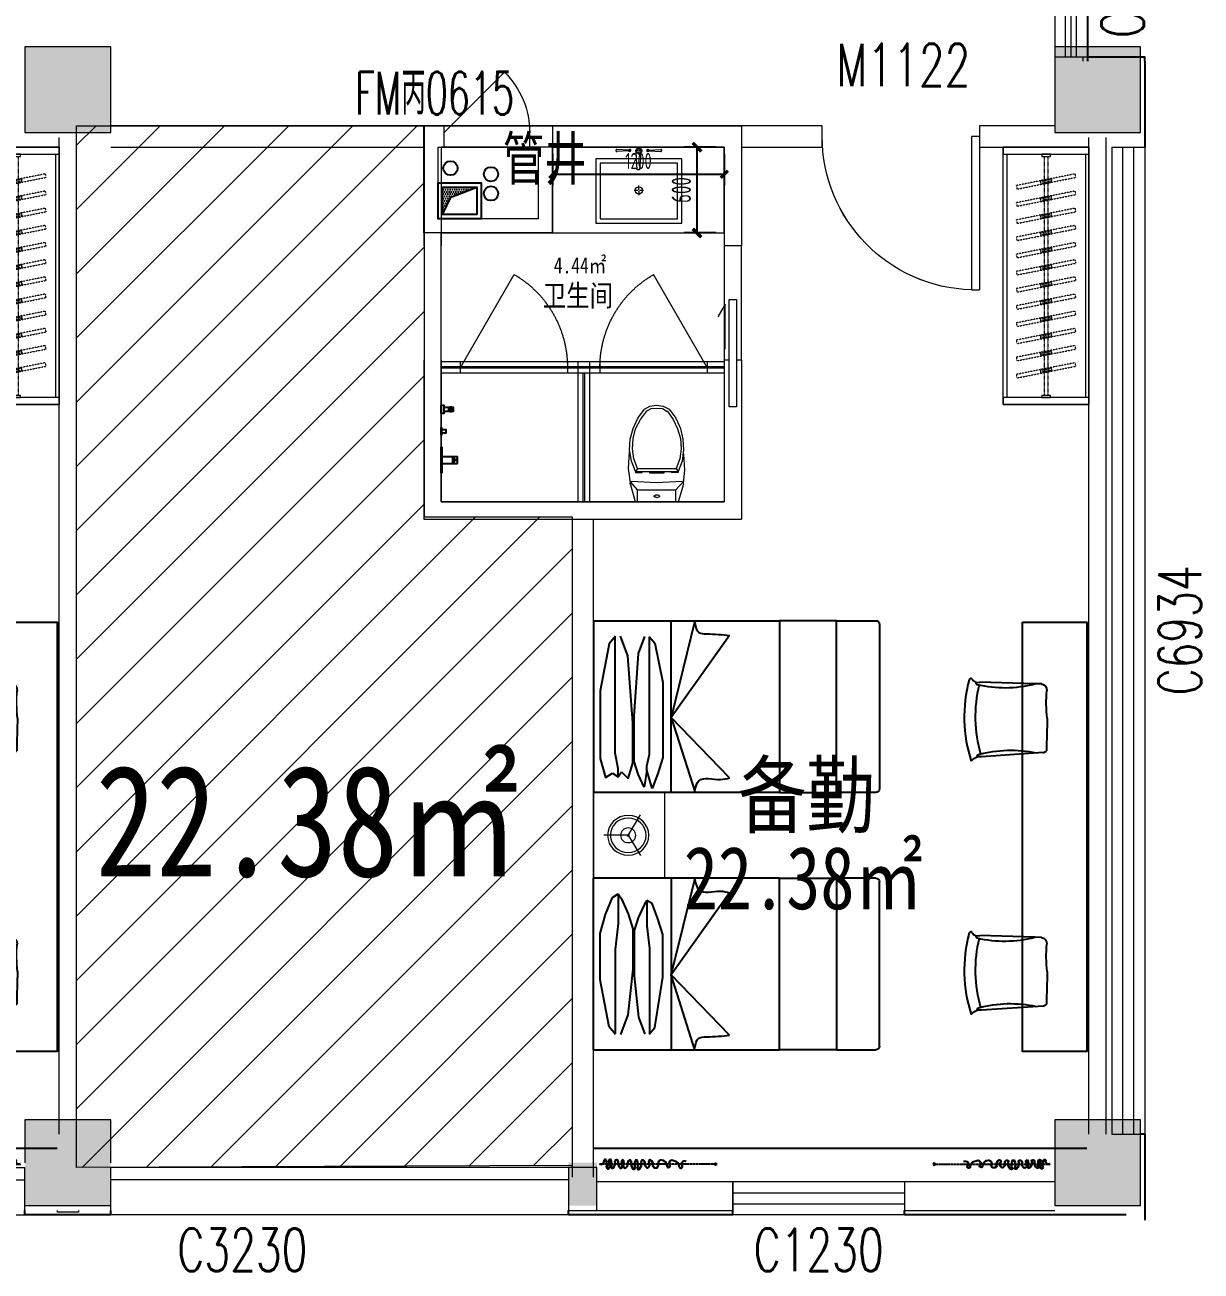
# Model space of a CAD drawing. Header units: millimetres. Extents: x 33621 to 401573, y -91663 to 133135.
# Drawn here: x 381631 to 389854, y -59630 to -50920 of the extents above; entities that cross this region are included whole.
import ezdxf

# ---------------------------------------------------------------- set-up
doc = ezdxf.new("R2010")
doc.units = ezdxf.units.MM
doc.header["$LTSCALE"] = 10
for name, pattern in [('DASH', [0.35, 0.25, -0.1]), ('DOT', [0.2, 0.1, -0.1]), ('DOTE', [2.42, 2, -0.2, 0.02, -0.2]), ('HIDDEN', [0.375, 0.25, -0.125, 0, 0])]:
    doc.linetypes.add(name, pattern=pattern)
doc.layers.get('0').update_dxf_attribs({"color": 253})
doc.layers.get('Defpoints').update_dxf_attribs({"color": 250})
for name, color, linetype, lineweight in [('COLUMN', 253, 'Continuous', 0), ('cr-外框线2', 253, 'Continuous', 13), ('DOOR【门】', 253, 'Continuous', 0), ('FF-Door【门】', 253, 'Continuous', 0), ('FF-FIXT【洁具】', 253, 'Continuous', 0), ('FF-FURN【成品家具】', 253, 'Continuous', 0), ('FF-FURN【成品家私】', 253, 'Continuous', 0), ('FF-Text【平面文字】', 253, 'Continuous', 0), ('MK【门槛线】', 253, 'Continuous', 0), ('PUB_HATCH', 253, 'Continuous', 0), ('RC-Dim【天花尺寸】', 253, 'Continuous', 0), ('RC-Text【天花文字】', 253, 'Continuous', 0), ('TXT【平面空间文字】', 253, 'Continuous', 0), ('WALL', 253, 'Continuous', 0), ('Wall【墙体】', 253, 'Continuous', 0), ('Wall【新建墙】', 253, 'Continuous', 0), ('WINDOW', 253, 'Continuous', 0), ('Xline【辅助线】', 253, 'Continuous', 0)]:
    doc.layers.add(name, color=color, linetype=linetype, lineweight=lineweight)
for name, color, linetype in [('DIM_LEAD', 253, 'Continuous'), ('ELE', 253, 'Continuous'), ('FC-Text Annotation', 253, 'Continuous'), ('FF-FIXT', 253, 'Continuous'), ('LVTRY', 253, 'Continuous'), ('P-活动家具', 253, 'Continuous'), ('PUB_TEXT', 253, 'Continuous'), ('SURFACE', 253, 'Continuous'), ('TITLE【图框】', 253, 'Continuous'), ('VPIPE-污水', 253, 'Continuous'), ('VPIPE-热给水', 253, 'Continuous'), ('VPIPE-给水', 253, 'Continuous'), ('WINDOW_TEXT', 253, 'Continuous'), ('填充', 253, 'Continuous'), ('平面家具', 253, 'Continuous'), ('洁具', 253, 'Continuous'), ('风道（排气道）', 253, 'Continuous')]:
    doc.layers.add(name, color=color, linetype=linetype)
doc.styles.add('-宋体', font='', dxfattribs={"width": 0.8})
doc.styles.add('_TCH_WINDOW', font='SIMPLEX', dxfattribs={"bigfont": 'GBCBIG'})
doc.styles.add('SUN', font='romans.shx', dxfattribs={"width": 0.8, "bigfont": 'hzdx.shx'})
doc.styles.add('宋体', font='', dxfattribs={"width": 0.7})
doc.styles.add('尺寸标注', font='ARCHS.SHX', dxfattribs={"width": 0.75})
doc.styles.add('文字', font='')
doc.styles.get('-宋体').set_extended_font_data('SimSun')
doc.styles.get('宋体').set_extended_font_data('SimSun')
doc.styles.get('文字').set_extended_font_data('SimSun')
doc.dimstyles.new('海龙1：50', dxfattribs={"dimscale": 50, "dimtxt": 2.25, "dimasz": 1, "dimexe": 1.5, "dimexo": 1, "dimgap": 0.7, "dimtad": 1, "dimdec": 0, "dimrnd": 5, "dimdsep": 46, "dimtxsty": '尺寸标注', "dimblk": 'ARCHTICK', "dimblk1": 'ARCHTICK', "dimblk2": 'ARCHTICK', "dimcen": 1, "dimclrd": 44, "dimclre": 44, "dimclrt": 2, "dimadec": 0, "dimazin": 0, "dimtfac": 1, "dimtdec": 0, "dimtix": 1, "dimtmove": 2, "dimatfit": 3, "dimldrblk": 'hl_arrow2', "dimfxl": 5, "dimfxlon": 1, "dimarcsym": 0})
doc.dimstyles.new('海龙_1：60', dxfattribs={"dimscale": 60, "dimtxt": 2.25, "dimasz": 1, "dimexe": 1.5, "dimexo": 1, "dimgap": 0.7, "dimtad": 1, "dimdec": 0, "dimrnd": 5, "dimdsep": 46, "dimtxsty": '尺寸标注', "dimblk": 'ARCHTICK', "dimblk1": 'ARCHTICK', "dimblk2": 'ARCHTICK', "dimcen": 1, "dimclrd": 44, "dimclre": 44, "dimclrt": 2, "dimadec": 0, "dimazin": 0, "dimtfac": 1, "dimtdec": 0, "dimtix": 1, "dimtmove": 2, "dimatfit": 3, "dimldrblk": 'hl_arrow2', "dimfxl": 5, "dimfxlon": 1, "dimarcsym": 0})

# ---------------------------------------------------------------- blocks, each defined once
blk = doc.blocks.new('$TCHSYS$WIN2D')
for p, q in [((-0.5, 0.5), (0.5, 0.5)), ((-0.5, 0.5), (-0.5, -0.5)), ((0.5, 0.5), (0.5, -0.5)), ((0.5, 0.1667), (-0.5, 0.1667)), ((0.5, -0.1667), (-0.5, -0.1667)), ((-0.5, -0.5), (0.5, -0.5))]:
    blk.add_line(p, q)
blk = doc.blocks.new('$WINLIB2D$00000004')
for p, q in [((-0.5, 0.5), (0.5, 0.5)), ((-0.5, 0.5), (-0.5, -0.5)), ((0.5, -0.5), (0.5, 0.5)), ((-0.5, 0.2406), (0.5, 0.2406)), ((-0.5, -0.5), (0.5, -0.5))]:
    blk.add_line(p, q)
blk = doc.blocks.new('$DorLib2D$00000001')
for p, q in [((0.45, 0.975), (0.5, 0.975)), ((0.45, 0), (0.45, 0.975)), ((0.5, 0), (0.5, 0.975)), ((0.5, 0), (0.45, 0))]:
    blk.add_line(p, q)
at = {"lineweight": 13}
blk.add_arc((0.475, 0), 0.975, 91.46928, 180, dxfattribs=at)
blk = doc.blocks.new('海龙_041013431')
at = {"layer": 'P-活动家具', "color": 8}
for p, q in [((455.7, -74.4), (289.2, 600)), ((47.8, 499), (455.7, -74.4)), ((590.4, 422.6), (626.6, 444.9)), ((626.6, 444.9), (646.1, 414.3)), ((626.6, 444.9), (626.6, 267.8)), ((803.8, 456.5), (756.2, 351.8)), ((826, 491.4), (803.8, 456.5)), ((867.3, 466), (826, 491.4)), ((826, 491.4), (826, 283.9)), ((915, 345.5), (867.3, 466)), ((548.6, 316.9), (590.4, 422.6)), ((646.1, 414.3), (687.9, 322.4)), ((756.2, 351.8), (724.4, 245.8)), ((515.2, 206.5), (548.6, 316.9)), ((626.6, 267.8), (607.1, 108.1)), ((687.9, 322.4), (715.8, 234.4)), ((826, 283.9), (848.3, 101)), ((953.1, 214.1), (915, 345.5)), ((515.2, -92.7), (515.2, 206.5)), ((715.8, 234.4), (715.8, -82.4)), ((724.4, 245.8), (724.4, -35.9)), ((953.1, -110.2), (953.1, 214.1)), ((607.1, 108.1), (607.1, -487.1)), ((848.3, 101), (848.3, -488.8)), ((47.8, -497.7), (455.7, -74.4)), ((290.8, -600), (455.7, -74.4)), ((715.8, -82.4), (684.4, -370.6)), ((724.4, -35.9), (759.4, -353.8)), ((570.9, -443.1), (515.2, -92.7)), ((889.6, -438.7), (953.1, -110.2)), ((684.4, -370.6), (640.6, -490.4)), ((759.4, -353.8), (810.2, -492.6)), ((609.9, -490.4), (570.9, -443.1)), ((845.1, -492.6), (889.6, -438.7))]:
    blk.add_line(p, q, dxfattribs=at)
at = {"layer": 'P-活动家具'}
blk.add_line((1000, -600), (1000, 600), dxfattribs=at)
at = {"layer": 'P-活动家具', "color": 8}
blk.add_lwpolyline([(-300, -600), (-300, 600), (-700, 600), (-700, -600)], close=True, dxfattribs=at)
for points, knots in [([(291.5, 587.7), (284.6, 560.3), (263.8, 477.8), (136.2, 521), (68, 504), (47.8, 499)], [0, 0, 0, 0, 75.29107, 226.745569, 290.81809, 290.81809, 290.81809, 290.81809]), ([(291.5, -586.4), (286.2, -557.6), (277.4, -509), (168.4, -508.8), (99.8, -502.5), (47.8, -497.7)], [0, 0, 0, 0, 75.29107, 127.212251, 290.722633, 290.722633, 290.722633, 290.722633])]:
    blk.add_open_spline(points, degree=3, knots=knots, dxfattribs=at)
at = {"layer": '平面家具', "color": 43, "linetype": 'ByBlock'}
for p, q in [((-1000, -575), (-1000, 575)), ((-975, 600), (-700, 600)), ((-300, 600), (1000, 600)), ((455.7, 600), (455.7, -600)), ((-700, -600), (-975, -600)), ((1000, -600), (-300, -600))]:
    blk.add_line(p, q, dxfattribs=at)
for centre, start, end in [((-975, 575), 90, 180), ((-975, -575), 180, 270)]:
    blk.add_arc(centre, 25, start, end, dxfattribs=at)
blk = doc.blocks.new('海龙_041013471')
at = {"layer": 'P-活动家具', "color": 8}
for p, q in [((290.8, 600), (455.7, -75.6)), ((47.8, 497.7), (455.7, -75.6)), ((570.9, 443.1), (515.2, 167.7)), ((609.9, 490.4), (570.9, 443.1)), ((607.1, -333.1), (607.1, 487.1)), ((684.4, 370.6), (640.6, 490.4)), ((759.4, 353.8), (810.2, 492.6)), ((845.1, 492.6), (889.6, 438.7)), ((848.3, -326), (848.3, 488.8)), ((889.6, 438.7), (953.1, 110.2)), ((715.8, -67.6), (684.4, 370.6)), ((724.4, -114.1), (759.4, 353.8)), ((515.2, 167.7), (515.2, -356.5)), ((953.1, 110.2), (953.1, -364.1)), ((47.8, -499), (455.7, -75.6)), ((455.7, -75.6), (289.2, -600)), ((715.8, -384.4), (715.8, -67.6)), ((724.4, -395.8), (724.4, -114.1)), ((626.6, -417.8), (607.1, -333.1)), ((826, -433.9), (848.3, -326)), ((515.2, -356.5), (548.6, -466.9)), ((626.6, -444.9), (626.6, -417.8)), ((687.9, -472.4), (715.8, -384.4)), ((756.2, -501.8), (724.4, -395.8)), ((826, -491.4), (826, -433.9)), ((953.1, -364.1), (915, -495.5)), ((548.6, -466.9), (590.4, -572.6)), ((590.4, -572.6), (626.6, -444.9)), ((626.6, -444.9), (646.1, -564.3)), ((646.1, -564.3), (687.9, -472.4)), ((803.8, -456.5), (756.2, -501.8)), ((826, -491.4), (803.8, -456.5)), ((867.3, -466), (826, -491.4)), ((915, -495.5), (867.3, -466))]:
    blk.add_line(p, q, dxfattribs=at)
at = {"layer": 'P-活动家具'}
blk.add_line((1000, 600), (1000, -600), dxfattribs=at)
at = {"layer": 'P-活动家具', "color": 8}
blk.add_lwpolyline([(-299.9, 600), (-300, -600), (-700, -600), (-699.9, 600)], close=True, dxfattribs=at)
for points, knots in [([(291.5, 586.4), (286.2, 557.6), (277.4, 509), (168.4, 508.8), (99.8, 502.5), (47.8, 497.7)], [0, 0, 0, 0, 75.29107, 127.212251, 290.722633, 290.722633, 290.722633, 290.722633]), ([(291.5, -587.7), (284.6, -560.3), (263.8, -477.8), (136.2, -521), (68, -504), (47.8, -499)], [0, 0, 0, 0, 75.29107, 226.745569, 290.81809, 290.81809, 290.81809, 290.81809])]:
    blk.add_open_spline(points, degree=3, knots=knots, dxfattribs=at)
at = {"layer": '平面家具', "color": 43, "linetype": 'ByBlock'}
for p, q in [((-1000, 575), (-1000, -575)), ((-699.9, 600), (-975, 600)), ((1000, 600), (-299.9, 600)), ((455.7, -600), (455.7, 600)), ((-975, -600), (-700, -600)), ((-300, -600), (1000, -600))]:
    blk.add_line(p, q, dxfattribs=at)
for centre, start, end in [((-975, 575), 90, 180), ((-975, -575), 180, 270)]:
    blk.add_arc(centre, 25, start, end, dxfattribs=at)
blk = doc.blocks.new('1X-LAMP1')
at = {"color": 0, "linetype": 'ByBlock'}
for p, q in [((0.033, -0.058), (-0.59, 1.022)), ((0.033, -0.058), (-0.59, 1.022)), ((0.033, 0.058), (-0.59, -1.022)), ((0.033, 0.058), (-0.59, -1.022)), ((-0.067, 0), (1.18, 0)), ((-0.067, 0), (1.18, 0))]:
    blk.add_line(p, q, dxfattribs=at)
at = {"color": 0, "linetype": 'ByBlock', "const_width": 0.0333}
for points in [[(-0.481, 0.833), (-0.582, 1.009)], [(-0.481, 0.833), (-0.582, 1.009)], [(0.962, 0), (1.165, 0)], [(0.962, 0), (1.165, 0)], [(-0.481, -0.833), (-0.582, -1.009)], [(-0.481, -0.833), (-0.582, -1.009)]]:
    blk.add_lwpolyline(points, dxfattribs=at)
at = {"color": 0, "linetype": 'ByBlock'}
blk.add_circle((0, 0), 1, dxfattribs=at)
at = {"color": 8, "linetype": 'ByBlock'}
for radius in [0.867, 0.867, 0.367, 0.367]:
    blk.add_circle((0, 0), radius, dxfattribs=at)
blk = doc.blocks.new('海龙_0410133829')
blk.add_lwpolyline([(250, -300), (-250, -300), (-250, 300), (250, 300)], close=True)
at = {"xscale": -144.0868388001108, "yscale": -139.1580337798805, "zscale": 144.0868388001255, "rotation": 180}
blk.add_blockref('1X-LAMP1', (6.9, 0), dxfattribs=at)
blk = doc.blocks.new('海龙_0410133832')
at = {"lineweight": -2, "ltscale": 2000, "extrusion": (0, 0, -1)}
for p, q in [((-202.9, 252.5), (180.4, 263)), ((-250.5, 250.9), (-202.9, 252.5)), ((-260.8, -229.1), (169.1, -258.7))]:
    blk.add_line(p, q, dxfattribs=at)
for centre, radius, start, end in [((-194.4, 307), 46.2, 209.97777, 287.61116), ((-198.2, 258.7), 11.8, 155.02178, 258.57376), ((-244.3, 277.1), 12, 34.68696, 170.32305), ((716.8, 19.6), 1007, 165.06407, 197.85358), ((-7.4, 1075.2), 850.4, 256.8724, 284.30232), ((709, 21.2), 922.3, 166.07083, 196.39764), ((30168.4, -805.7), 29889.5, 178.43305, 178.86929), ((253.1, -186.7), 43, 280.37592, 317.45487), ((-178.1, -339.1), 80.9, 83.64858, 141.83666)]:
    blk.add_arc(centre, radius, start, end, dxfattribs=at)
at = {"lineweight": -2, "ltscale": 2000}
for centre, radius, start, end in [((-1223.9, 121.3), 940.2, 353.30457, 4.99844), ((-244.6, 208.3), 43, 97.90745, 186.78432), ((-33.5, -1062.6), 850.3, 74.75722, 102.18851), ((187.2, -253.7), 11.8, 332.55331, 76.10529)]:
    blk.add_arc(centre, radius, start, end, dxfattribs=at)
blk = doc.blocks.new('*U41')
at = {"color": 251, "linetype": 'DOTE', "ltscale": 0.104867}
blk.add_line((806.1, 0, 0), (0, 0), dxfattribs=at)
at = {"color": 251}
blk.add_circle((812.1, 0, 0), 6, dxfattribs=at)
for centre, radius, start, end in [((10.2, 20.5), 20.9, 240.87205, 0.9421), ((12.6, 20.9), 20.9, 240.84594, 0.91599), ((38.2, 24), 7.86, 17.59916, 204.39425), ((40.7, 24.5), 7.86, 17.57304, 204.36813), ((-22.3, -2.9), 74, 345.168, 23.32316), ((-19.8, -2.4), 74, 345.14188, 23.29705), ((72.5, 24.3), 7.61, 37.46726, 202.70906), ((-56.9, -9.9), 126.2, 352.73857, 14.32411), ((74.9, 24.7), 7.61, 37.44114, 202.68295), ((-54.4, -9.4), 126.2, 352.71245, 14.29799), ((10.5, -0.4), 74, 345.168, 23.32316), ((13, 0), 74, 345.14188, 23.29705), ((53.7, 10.7), 55.4, 314.47941, 10.735), ((56.1, 11.1), 55.4, 314.4533, 10.70888), ((118.5, 19.5), 10.5, 8.09455, 171.69307), ((120.9, 19.9), 10.5, 8.06843, 171.66695), ((183.4, 11.5), 55.4, 170.16469, 226.42028), ((185.9, 11.9), 55.4, 170.13858, 226.39416), ((226.7, 1.1), 74, 157.57653, 195.73169), ((229.2, 1.4), 74, 157.55041, 195.70558), ((157.4, 17.7), 11.7, 333.13645, 85.53128), ((159.9, 18.1), 11.7, 333.11034, 85.50516), ((189.3, -3.5), 26.7, 143.43943, 246.90973), ((191.7, -3.2), 26.7, 143.41332, 246.88362), ((163.3, 2), 33.9, 297.17867, 3.25794), ((165.8, 2.4), 33.9, 297.15256, 3.23183), ((216.1, 9.8), 19.8, 117.68827, 197.19832), ((218.5, 10.1), 19.8, 117.66216, 197.1722), ((211.5, 19.3), 9.3, 334.69802, 119.6198), ((213.9, 19.6), 9.3, 334.6719, 119.59369), ((274.4, 5.8), 55.4, 170.16469, 226.42028), ((276.9, 6.1), 55.4, 170.13858, 226.39416), ((317.7, -4.6), 74, 157.57653, 195.73169), ((320.1, -4.3), 74, 157.55041, 195.70558), ((256, 21.6), 7.06, 13.13047, 163.41495), ((258.5, 21.9), 7.06, 13.10436, 163.38883), ((195, -6.1), 74, 345.168, 23.32316), ((197.4, -5.7), 74, 345.14188, 23.29705), ((238.1, 5), 55.4, 314.47941, 10.735), ((240.5, 5.3), 55.4, 314.4533, 10.70888), ((300.8, 19.4), 9.3, 61.27989, 206.20167), ((303.3, 19.7), 9.3, 61.25377, 206.17556), ((296.4, 9.9), 19.8, 343.70137, 63.21142), ((298.8, 10.2), 19.8, 343.67526, 63.1853), ((349.2, 3), 33.9, 177.64174, 243.72102), ((351.7, 3.2), 33.9, 177.61563, 243.69491), ((323.3, -3), 26.7, 293.98996, 37.46026), ((325.8, -2.7), 26.7, 293.96384, 37.43415), ((354.9, 18.7), 11.7, 95.36841, 207.76324), ((357.4, 19), 11.7, 95.3423, 207.73713), ((336.4, -4.4), 38.9, 345.11811, 63.4135), ((338.9, -4.1), 38.9, 345.09199, 63.38738), ((394.1, -7.1), 19, 201.60684, 22.32513), ((433.7, 3.9), 24.8, 92.95064, 189.29685), ((436.2, 4.1), 24.8, 92.92452, 189.27074), ((428.4, -15.1), 44, 0.1274, 84.69995), ((430.8, -14.9), 44, 0.10129, 84.67383), ((506.9, 6.1), 20.7, 56.13712, 221.03284), ((509.3, 6.3), 20.7, 56.11101, 221.00673), ((514.4, -20.5), 44, 0.1274, 84.69995), ((516.8, -20.2), 44, 0.10129, 84.67383), ((592.9, 0.8), 20.7, 56.13712, 221.03284), ((595.3, 1), 20.7, 56.11101, 221.00673), ((58.9, -23.3), 9.76, 171.34868, 344.82784), ((61.4, -22.9), 9.76, 171.32256, 344.80173), ((89.6, -21.5), 7.82, 163.84411, 291.35754), ((92, -21.1), 7.82, 163.81799, 291.33143), ((148, -21.2), 7.82, 249.54215, 17.05558), ((150.4, -20.9), 7.82, 249.51603, 17.02947), ((239, -26.9), 7.82, 249.54215, 17.05558), ((241.4, -26.6), 7.82, 249.51603, 17.02947), ((271.5, -29.9), 7.02, 135.74937, 319.45228), ((274, -29.6), 7.02, 135.72326, 319.42616), ((391.6, -7.4), 19, 201.63295, 22.35124), ((482.4, -12.7), 10.3, 193.06527, 30.6308), ((484.8, -12.5), 10.3, 193.03915, 30.60469), ((568.4, -18), 10.3, 193.06527, 30.6308), ((570.8, -17.8), 10.3, 193.03915, 30.60469)]:
    blk.add_arc(centre, radius, start, end, dxfattribs=at)
blk = doc.blocks.new('单帘平面')
at = {"layer": 'TITLE【图框】'}
blk.add_blockref('*U41', (0, 0), dxfattribs=at)
blk = doc.blocks.new('海龙0109180699')
for points in [[(-1740, 7095.5), (-1740, 7145.5), (-1140, 7145.5), (-1140, 7095.5)], [(-1740, 7145.5), (-1740, 5345.5), (-1140, 5345.5), (-1140, 7145.5)], [(-1140, 5395.5), (-1140, 5345.5), (-1740, 5345.5), (-1740, 5395.5)]]:
    blk.add_lwpolyline(points, close=True)
at = {"color": 8}
for points in [[(-1715, 7095.5), (-1715, 5395.5)], [(-1165, 7095.5), (-1165, 5395.5)]]:
    blk.add_lwpolyline(points, dxfattribs=at)
for points in [[(-1470, 7080.5), (-1470, 7095.5), (-1410, 7095.5), (-1410, 7080.5)], [(-1410, 5410.5), (-1410, 5395.5), (-1470, 5395.5), (-1470, 5410.5)], [(-1410, 5410.5), (-1410, 5395.5), (-1470, 5395.5), (-1470, 5410.5)]]:
    blk.add_lwpolyline(points, close=True, dxfattribs=at)
at = {"color": 8, "linetype": 'DASH', "ltscale": 0.006}
for points in [[(-1452.5, 7080.5), (-1452.5, 5410.5)], [(-1427.5, 7080.5), (-1427.5, 5410.5)]]:
    blk.add_lwpolyline(points, dxfattribs=at)
for points in [[(-1643.5, 6958.7), (-1231.6, 6876.8), (-1236.5, 6852.3), (-1648.4, 6934.2)], [(-1476.8, 6925.6), (-1398.3, 6909.9), (-1403.2, 6885.4), (-1481.7, 6901)], [(-1478.3, 6918.2), (-1399.8, 6902.6), (-1401.7, 6892.8), (-1480.2, 6908.4)], [(-1643.5, 6838.7), (-1231.6, 6756.8), (-1236.5, 6732.3), (-1648.4, 6814.2)], [(-1476.8, 6805.6), (-1398.3, 6789.9), (-1403.2, 6765.4), (-1481.7, 6781)], [(-1478.3, 6798.2), (-1399.8, 6782.6), (-1401.7, 6772.8), (-1480.2, 6788.4)], [(-1643.5, 6718.7), (-1231.6, 6636.8), (-1236.5, 6612.3), (-1648.4, 6694.2)], [(-1476.8, 6685.6), (-1398.3, 6669.9), (-1403.2, 6645.4), (-1481.7, 6661)], [(-1478.3, 6678.2), (-1399.8, 6662.6), (-1401.7, 6652.8), (-1480.2, 6668.4)], [(-1643.5, 6598.7), (-1231.6, 6516.8), (-1236.5, 6492.3), (-1648.4, 6574.2)], [(-1476.8, 6565.6), (-1398.3, 6549.9), (-1403.2, 6525.4), (-1481.7, 6541)], [(-1478.3, 6558.2), (-1399.8, 6542.6), (-1401.7, 6532.8), (-1480.2, 6548.4)], [(-1643.5, 6478.7), (-1231.6, 6396.8), (-1236.5, 6372.3), (-1648.4, 6454.2)], [(-1643.5, 6358.7), (-1231.6, 6276.8), (-1236.5, 6252.3), (-1648.4, 6334.2)], [(-1476.8, 6445.6), (-1398.3, 6429.9), (-1403.2, 6405.4), (-1481.7, 6421)], [(-1478.3, 6438.2), (-1399.8, 6422.6), (-1401.7, 6412.8), (-1480.2, 6428.4)], [(-1476.8, 6325.6), (-1398.3, 6309.9), (-1403.2, 6285.4), (-1481.7, 6301)], [(-1478.3, 6318.2), (-1399.8, 6302.6), (-1401.7, 6292.8), (-1480.2, 6308.4)], [(-1643.5, 6238.7), (-1231.6, 6156.8), (-1236.5, 6132.3), (-1648.4, 6214.2)], [(-1476.8, 6205.6), (-1398.3, 6189.9), (-1403.2, 6165.4), (-1481.7, 6181)], [(-1478.3, 6198.2), (-1399.8, 6182.6), (-1401.7, 6172.8), (-1480.2, 6188.4)], [(-1643.5, 6118.7), (-1231.6, 6036.8), (-1236.5, 6012.3), (-1648.4, 6094.2)], [(-1476.8, 6085.6), (-1398.3, 6069.9), (-1403.2, 6045.4), (-1481.7, 6061)], [(-1478.3, 6078.2), (-1399.8, 6062.6), (-1401.7, 6052.8), (-1480.2, 6068.4)], [(-1643.5, 5998.7), (-1231.6, 5916.8), (-1236.5, 5892.3), (-1648.4, 5974.2)], [(-1476.8, 5965.6), (-1398.3, 5949.9), (-1403.2, 5925.4), (-1481.7, 5941)], [(-1478.3, 5958.2), (-1399.8, 5942.6), (-1401.7, 5932.8), (-1480.2, 5948.4)], [(-1643.5, 5878.7), (-1231.6, 5796.8), (-1236.5, 5772.3), (-1648.4, 5854.2)], [(-1476.8, 5845.6), (-1398.3, 5829.9), (-1403.2, 5805.4), (-1481.7, 5821)], [(-1478.3, 5838.2), (-1399.8, 5822.6), (-1401.7, 5812.8), (-1480.2, 5828.4)], [(-1643.5, 5758.7), (-1231.6, 5676.8), (-1236.5, 5652.3), (-1648.4, 5734.2)], [(-1476.8, 5725.6), (-1398.3, 5709.9), (-1403.2, 5685.4), (-1481.7, 5701)], [(-1478.3, 5718.2), (-1399.8, 5702.6), (-1401.7, 5692.8), (-1480.2, 5708.4)], [(-1643.5, 5638.7), (-1231.6, 5556.8), (-1236.5, 5532.3), (-1648.4, 5614.2)], [(-1476.8, 5605.6), (-1398.3, 5589.9), (-1403.2, 5565.4), (-1481.7, 5581)], [(-1478.3, 5598.2), (-1399.8, 5582.6), (-1401.7, 5572.8), (-1480.2, 5588.4)]]:
    blk.add_lwpolyline(points, close=True, dxfattribs=at)
at = {"layer": 'P-活动家具', "color": 8, "linetype": 'DASH'}
blk.add_line((-1725, 145.5), (1725, 145.5), dxfattribs=at)
at = {"layer": '平面家具', "color": 43, "linetype": 'ByBlock'}
blk.add_lwpolyline([(-1275, 3824.4), (-1725, 3824.4), (-1725, 824.4), (-1275, 824.4)], close=True, dxfattribs=at)
at = {"layer": 'cr-外框线2'}
for name, p in [('海龙_041013471', (725, 3235.4)), ('海龙_0410133829', (1475, 2335.4)), ('海龙_041013431', (725, 1435.4))]:
    blk.add_blockref(name, p, dxfattribs=at)
at = {"layer": 'Wall【墙体】'}
blk.add_blockref('单帘平面', (-1469.2, 36.9), dxfattribs=at)
at = {"layer": 'Wall【墙体】', "xscale": -1}
blk.add_blockref('单帘平面', (1682.9, 36.9), dxfattribs=at)
at = {"layer": '平面家具', "color": 43, "linetype": 'ByBlock'}
for p in [(-1157.9, 3142.4), (-1157.9, 1371.3)]:
    blk.add_blockref('海龙_0410133832', p, dxfattribs=at)
blk = doc.blocks.new('$WINLIB2D$00000005')
for p, q in [((-0.5, 0.5), (0.5, 0.5)), ((-0.5, 0.5), (-0.5, -0.5)), ((0.5, -0.5), (0.5, 0.5)), ((0.5, 0.1667), (-0.5, 0.1667)), ((0.5, 0), (-0.5, 0)), ((0.5, -0.1667), (-0.5, -0.1667)), ((-0.5, -0.5), (0.5, -0.5))]:
    blk.add_line(p, q)
blk = doc.blocks.new('海龙0819133999')
at = {"layer": 'LVTRY'}
blk.add_lwpolyline([(118.1, 8100), (118.1, 8130), (-281.9, 8130)], dxfattribs=at)
at = {"layer": 'SURFACE'}
for p, q in [((118.1, 10500), (118.1, 9840)), ((-281.9, 9840), (118.1, 9840)), ((118.1, 8100), (118.1, 7500)), ((118.1, 600), (88.1, 600)), ((118.1, 600), (118.1, 0))]:
    blk.add_line(p, q, dxfattribs=at)
at = {"layer": 'WALL'}
for p, q in [((-111.9, 10500), (-111.9, 10070)), ((88.1, 9870), (88.1, 10500)), ((-511.9, 10070), (-511.9, 9870)), ((-511.9, 10070), (-111.9, 10070)), ((-511.9, 9870), (-311.9, 9870)), ((-311.9, 9870), (88.1, 9870)), ((-311.9, 8130), (-511.9, 8130)), ((-511.9, 8130), (-511.9, 8100)), ((-311.9, 8100), (-311.9, 8130))]:
    blk.add_line(p, q, dxfattribs=at)
at = {"layer": 'Wall【墙体】', "color": 6}
blk.add_line((-511.9, 9900), (-511.9, 10050), dxfattribs=at)
at = {"layer": 'WINDOW'}
ref = blk.add_blockref('$WINLIB2D$00000005', (-396.9, 9000), dxfattribs=dict(at, xscale=1740, yscale=-230, zscale=1740, rotation=270))
ref.add_attrib('A', 'C1727', (111.9, 8263.1), dxfattribs={"layer": 'WINDOW_TEXT', "height": 297.5, "rotation": 90, "style": '_TCH_WINDOW', "width": 0.705882})
ref = blk.add_blockref('$TCHSYS$WIN2D', (3.1, 4050), dxfattribs=dict(at, xscale=6900, yscale=-230, zscale=6900, rotation=270))
ref.add_attrib('A', 'C6934', (511.9, 3667.3), dxfattribs={"layer": 'WINDOW_TEXT', "height": 297.5, "rotation": 90, "style": '_TCH_WINDOW', "width": 0.705882})
blk = doc.blocks.new('PQD')
at = {"layer": '填充'}
h = blk.add_hatch(dxfattribs=at)
h.set_pattern_fill('DOTS', color=256, scale=10, style=0)
h.paths.add_polyline_path([(517039.4, 222520.7), (516799.4, 222520.7), (516799.4, 222330.7), (516857.1, 222450.6)])
blk.add_lwpolyline([(516799.4, 222330.7), (516857.1, 222450.6), (517039.4, 222520.7)], dxfattribs=at)
at = {"layer": '风道（排气道）'}
for points in [[(516769.4, 222550.7), (517069.4, 222550.7), (517069.4, 222300.7), (516769.4, 222300.7)], [(516799.4, 222520.7), (517039.4, 222520.7), (517039.4, 222330.7), (516799.4, 222330.7)]]:
    blk.add_lwpolyline(points, close=True, dxfattribs=at)
blk = doc.blocks.new('$DorLib2D$00000114')
at = {"color": 0}
blk.add_line((0.5, 0), (-0.207, 0.707), dxfattribs=at)
blk.add_arc((0.5, 0), 1, 135, 180, dxfattribs=at)
blk = doc.blocks.new('ZL_08155714')
at = {"layer": 'VPIPE-污水'}
blk.add_circle((-129.2, -712), 50, dxfattribs=at)
at = {"layer": 'VPIPE-热给水'}
blk.add_circle((153.9, -888.5), 50, dxfattribs=at)
at = {"layer": 'VPIPE-给水'}
blk.add_circle((153.9, -754.4), 50, dxfattribs=at)
at = {"layer": 'WALL'}
for p, q in [((-314.6, -1164.9), (-314.6, -414.9)), ((-314.6, -414.9), (585.4, -414.9)), ((585.4, -1164.9), (585.4, -414.9)), ((-214.6, -1064.9), (-214.6, -564.9)), ((-214.6, -564.9), (485.4, -564.9)), ((485.4, -1064.9), (485.4, -564.9)), ((485.4, -1064.9), (-214.6, -1064.9)), ((585.4, -1164.9), (-314.6, -1164.9))]:
    blk.add_line(p, q, dxfattribs=at)
at = {"layer": 'WINDOW'}
for p, q in [((-175.1, -414.9), (424.9, -414.9)), ((-175.1, -414.9), (-175.1, -564.9)), ((424.9, -564.9), (424.9, -414.9)), ((-175.1, -564.9), (424.9, -564.9))]:
    blk.add_line(p, q, dxfattribs=at)
at = {"layer": 'DOOR【门】', "xscale": -600, "yscale": 600, "zscale": -600}
blk.add_blockref('$DorLib2D$00000114', (124.9, -464.9), dxfattribs=at)
at = {"layer": '洁具'}
blk.add_blockref('PQD', (-516984, -223365.7), dxfattribs=at)
at = {"layer": 'ELE', "ltscale": 100, "style": 'SUN', "width": 0.6}
blk.add_text('FM丙0615', height=300, dxfattribs=at).set_placement((-797.1, -337.9, 0))
at = {"layer": 'TXT【平面空间文字】', "width": 0.75}
blk.add_text('管井', height=300, dxfattribs=at).set_placement((236.4, -794.6))
blk = doc.blocks.new('A$C5D954283')
at = {"color": 8}
for p, q in [((0, 532.1), (0, 509.5)), ((0, 501.5), (0, 478.5)), ((0, 235.1), (0, 263.8)), ((-5, 230), (-32.8, 230)), ((0, 225), (0, 196.3)), ((32.3, 230), (5, 230))]:
    blk.add_line(p, q, dxfattribs=at)
at = {"color": 0, "linetype": 'Continuous'}
for p, q in [((-159.8, 511.3), (-159.8, 506.3)), ((159.8, 511.3), (159.8, 506.3)), ((4.8, 374.3), (-11.2, 374.3))]:
    blk.add_line(p, q, dxfattribs=at)
blk.add_lwpolyline([(300, 0), (300, 450), (-300, 450), (-300, 0)], close=True, dxfattribs=at)
at = {"color": 8, "ltscale": 1000, "const_width": 0.448}
blk.add_lwpolyline([(0, 505.7, -1), (0, 505.3, -1)], format="xyb", close=True, dxfattribs=at)
at = {"color": 8}
blk.add_lwpolyline([(270, 30), (270, 420), (-270, 420), (-270, 30)], close=True, dxfattribs=at)
at = {"color": 8, "const_width": 0.84}
blk.add_lwpolyline([(0.1, 230.5, -1), (0.1, 229.6, -1)], format="xyb", close=True, dxfattribs=at)
at = {"color": 8}
blk.add_circle((0, 230), 25.2, dxfattribs=at)
at = {"color": 0, "linetype": 'Continuous'}
for centre, start, end in [((-154.8, 511.3), 88.28891, 180), ((-154.8, 506.3), 180, 271.71109), ((154.8, 511.3), 0, 91.71109), ((154.8, 506.3), 268.28891, 0)]:
    blk.add_arc(centre, 5, start, end, dxfattribs=at)
at = {"color": 250, "linetype": 'DOT', "ltscale": 1000}
for points in [[(-57.3, 508.8), (-57.4, 510), (-57.8, 511.1), (-58.3, 512.1), (-59.1, 513), (-60, 513.8), (-61, 514.3), (-62.2, 514.7), (-63.3, 514.8), (-64.5, 514.7), (-65.6, 514.3), (-66.7, 513.8), (-67.6, 513), (-68.3, 512.1), (-68.9, 511.1), (-69.2, 510), (-69.3, 508.8), (-69.2, 507.6), (-68.9, 506.5), (-68.3, 505.5), (-67.6, 504.6), (-66.7, 503.8), (-65.6, 503.3), (-64.5, 502.9), (-63.3, 502.8), (-62.2, 502.9), (-61, 503.3), (-60, 503.8), (-59.1, 504.6), (-58.3, 505.5), (-57.8, 506.5), (-57.4, 507.6)], [(69.3, 508.8), (69.2, 510), (68.9, 511.1), (68.3, 512.1), (67.6, 513), (66.7, 513.8), (65.6, 514.3), (64.5, 514.7), (63.3, 514.8), (62.2, 514.7), (61, 514.3), (60, 513.8), (59.1, 513), (58.3, 512.1), (57.8, 511.1), (57.4, 510), (57.3, 508.8), (57.4, 507.6), (57.8, 506.5), (58.3, 505.5), (59.1, 504.6), (60, 503.8), (61, 503.3), (62.2, 502.9), (63.3, 502.8), (64.5, 502.9), (65.6, 503.3), (66.7, 503.8), (67.6, 504.6), (68.3, 505.5), (68.9, 506.5), (69.2, 507.6)]]:
    blk.add_wipeout(points, dxfattribs=at)
at = {"color": 0, "linetype": 'Continuous'}
for p, q in [((-72.3, 510.3), (-154.7, 516.3)), ((-72.3, 507.3), (-154.7, 501.3)), ((-11.2, 374.3), (-17.5, 495.5)), ((15.1, 492.2), (4.8, 374.3)), ((72.3, 510.3), (154.7, 516.3)), ((72.3, 507.3), (154.7, 501.3))]:
    blk.add_line(p, q, dxfattribs=at)
at = {"color": 8}
for p, q in [((-4, 505.5), (-26.2, 505.5)), ((25.8, 505.5), (4, 505.5))]:
    blk.add_line(p, q, dxfattribs=at)
at = {"color": 0, "linetype": 'Continuous', "const_width": 12}
for points in [[(-63.3, 514.8, -1), (-63.3, 502.8, -1)], [(63.3, 514.8, 1), (63.3, 502.8, 1)]]:
    blk.add_lwpolyline(points, format="xyb", close=True, dxfattribs=at)
at = {"color": 0, "linetype": 'Continuous'}
blk.add_circle((0, 505.5), 20.2, dxfattribs=at)
at = {"color": 8}
blk.add_circle((0.3, 505.7), 16.3, dxfattribs=at)
blk = doc.blocks.new('_ArchTick')
at = {"color": 2, "linetype": 'ByBlock', "const_width": 0.4}
blk.add_lwpolyline([(-0.5, -0.5), (0.5, 0.5)], dxfattribs=at)
blk = doc.blocks.new('*D324')
at = {"layer": 'Defpoints', "color": 0, "transparency": 16777216}
for p in [(386329.8, -51774.2), (386520.5, -51774.2), (386520.5, -52374.2)]:
    blk.add_point(p, dxfattribs=at)
at = {"layer": 'Xline【辅助线】', "color": 44, "lineweight": -2, "transparency": 16777216}
for p, q in [((386460.5, -51774.2), (386239.8, -51774.2)), ((386329.8, -52374.2), (386329.8, -51774.2)), ((386460.5, -52374.2), (386239.8, -52374.2))]:
    blk.add_line(p, q, dxfattribs=at)
at = {"layer": 'Xline【辅助线】', "color": 44, "lineweight": -2, "transparency": 16777216, "xscale": 60, "yscale": 60, "zscale": 60}
for p, rotation in [((386329.8, -51774.2), 90), ((386329.8, -52374.2), 270)]:
    blk.add_blockref('_ArchTick', p, dxfattribs=dict(at, rotation=rotation))
at = {"layer": 'Xline【辅助线】', "color": 2, "transparency": 16777216, "insert": (386220.3, -52074.2), "char_height": 135, "attachment_point": 5, "rotation": 90, "style": '尺寸标注'}
blk.add_mtext('600', dxfattribs=at)
blk = doc.blocks.new('hl_arrow2')
at = {"color": 2}
blk.add_line((-0.22, 0), (-1, 0), dxfattribs=at)
blk.add_lwpolyline([(-0.22, 0), (-0.86, -0.69), (-0.65, -0.86), (0, 0), (-0.65, 0.86), (-0.86, 0.69)], close=True, dxfattribs=at)
blk = doc.blocks.new('A$C78EA0098')
at = {"color": 33, "linetype": 'Continuous'}
for p, q in [((47, 353.8), (90, 353.8)), ((68.5, 375.3), (68.5, 332.3))]:
    blk.add_line(p, q, dxfattribs=at)
for p, q in [((5, 25, 0), (81, 25, 0)), ((81, -25, 0), (81, 25, 0)), ((81, 20, 0), (88, 20, 0)), ((84, 25, 0), (114, 25, 0)), ((84, 20, 0), (84, 25, 0)), ((114, -25, 0), (114, 25, 0)), ((5, -25, 0), (81, -25, 0)), ((81, -20, 0), (88, -20, 0)), ((84, -25, 0), (84, -20, 0)), ((84, -25, 0), (114, -25, 0))]:
    blk.add_line(p, q)
for points in [[(0, 383.8), (20, 383.8), (20, 323.8), (0, 323.8)], [(20, 368.8), (85, 368.8), (85, 338.8), (20, 338.8)], [(0, 226), (3, 226), (3, 174), (0, 174)], [(3, 212.5), (33.5, 212.5), (33.5, 187.5), (3, 187.5)], [(0, 90), (5, 90), (5, -90), (0, -90)]]:
    blk.add_lwpolyline(points, close=True)
for centre, radius in [((68.5, 353.8), 11.5), ((104, 0, 0), 5)]:
    blk.add_circle(centre, radius, dxfattribs=at)
blk.add_arc((57.8, 0, 0), 36.3, 316.39718, 43.60282)
blk = doc.blocks.new('ZL_08127082')
at = {"layer": 'FF-FIXT【洁具】'}
for p, q in [((-184.1, -108.8), (-150.6, 0)), ((146.4, 0), (-150.6, 0)), ((-133.9, 0), (-133.9, -83.7)), ((133.9, 0), (133.9, -83.7)), ((146.4, 0), (179.9, -117.1)), ((-133.9, -83.7), (-184.1, -138.1)), ((133.9, -83.7), (-133.9, -83.7)), ((-20.9, -37.7), (-16.7, -33.5)), ((-20.9, -41.8), (-20.9, -37.7)), ((-16.7, -46), (-20.9, -41.8)), ((-16.7, -33.5), (-12.6, -33.5)), ((-12.6, -50.2), (-16.7, -46)), ((-12.6, -33.5), (-4.2, -29.3)), ((4.2, -50.2), (-12.6, -50.2)), ((-4.2, -29.3), (4.2, -33.5)), ((4.2, -33.5), (12.6, -33.5)), ((12.6, -46), (4.2, -50.2)), ((12.6, -33.5), (16.7, -37.7)), ((16.7, -41.8), (12.6, -46)), ((16.7, -37.7), (16.7, -41.8)), ((133.9, -83.7), (179.9, -138.1)), ((-196.6, -221.7), (-184.1, -108.8)), ((-179.9, -142.2), (0, -133.9)), ((0, -133.9), (0, -138.1)), ((0, -133.9), (175.7, -142.2)), ((184.1, -133.9), (175.7, -142.2)), ((179.9, -117.1), (196.6, -234.3)), ((184.1, -125.5), (184.1, -133.9)), ((-188.3, -334.7), (-196.6, -221.7)), ((-179.9, -284.5), (-150.6, -213.4)), ((-163.2, -301.2), (-138.1, -234.3)), ((-150.6, -205), (-104.6, -205)), ((-150.6, -213.4), (-150.6, -205)), ((-138.1, -234.3), (-150.6, -213.4)), ((146.4, -213.4), (-150.6, -213.4)), ((133.9, -234.3), (-138.1, -234.3)), ((-104.6, -205), (-104.6, -213.4)), ((-50.2, -213.4), (-50.2, -200.8)), ((-50.2, -200.8), (46, -200.8)), ((46, -213.4), (-50.2, -213.4)), ((46, -200.8), (46, -213.4)), ((100.4, -205), (100.4, -213.4)), ((146.4, -205), (100.4, -205)), ((133.9, -234.3), (146.4, -213.4)), ((133.9, -234.3), (159, -301.2)), ((146.4, -213.4), (146.4, -205)), ((146.4, -213.4), (175.7, -284.5)), ((196.6, -234.3), (188.3, -351.4)), ((-188.3, -364), (-179.9, -284.5)), ((-171.5, -372.3), (-163.2, -301.2)), ((159, -301.2), (167.3, -372.3)), ((175.7, -284.5), (188.3, -364)), ((-184.1, -439.3), (-188.3, -364)), ((-167.3, -443.4), (-171.5, -372.3)), ((167.3, -372.3), (163.2, -443.4)), ((188.3, -364), (184.1, -439.3)), ((-167.3, -514.6), (-184.1, -439.3)), ((-146.4, -510.4), (-167.3, -443.4)), ((-133.9, -585.7), (-167.3, -514.6)), ((-117.1, -577.3), (-146.4, -510.4)), ((146.4, -510.4), (113, -577.3)), ((163.2, -514.6), (129.7, -585.7)), ((163.2, -443.4), (146.4, -510.4)), ((184.1, -439.3), (163.2, -514.6)), ((-87.9, -648.4), (-133.9, -585.7)), ((-75.3, -635.9), (-117.1, -577.3)), ((113, -577.3), (71.1, -631.7)), ((129.7, -585.7), (83.7, -648.4)), ((-46, -669.4), (-87.9, -648.4)), ((-41.8, -652.6), (-75.3, -631.7)), ((0, -677.7), (-46, -669.4)), ((0, -656.8), (-41.8, -652.6)), ((37.7, -652.6), (0, -656.8)), ((46, -669.4), (0, -677.7)), ((75.3, -631.7), (37.7, -652.6)), ((83.7, -648.4), (46, -669.4))]:
    blk.add_line(p, q, dxfattribs=at)
blk = doc.blocks.new('ZL_08123655')
at = {"layer": 'FF-FIXT【洁具】'}
for p, q in [((-184.1, -138.1), (-188.3, -129.7)), ((-179.9, -142.2), (-184.1, -138.1))]:
    blk.add_line(p, q, dxfattribs=at)
at = {"layer": 'DIM_LEAD'}
blk.add_blockref('ZL_08127082', (0, 0), dxfattribs=at)
blk = doc.blocks.new('*D325')
at = {"layer": 'Defpoints', "color": 0, "transparency": 16777216}
for p in [(385320.5, -51774.2), (386520.5, -51774.2), (385320.5, -51964.5)]:
    blk.add_point(p, dxfattribs=at)
at = {"layer": 'RC-Dim【天花尺寸】', "color": 44, "lineweight": -2, "transparency": 16777216}
for p, q in [((385320.5, -51824.2), (385320.5, -52039.5)), ((386520.5, -51824.2), (386520.5, -52039.5)), ((386520.5, -51964.5), (385320.5, -51964.5))]:
    blk.add_line(p, q, dxfattribs=at)
at = {"layer": 'RC-Dim【天花尺寸】', "color": 44, "lineweight": -2, "transparency": 16777216, "xscale": 50, "yscale": 50, "zscale": 50, "rotation": 180}
blk.add_blockref('_ArchTick', (385320.5, -51964.5), dxfattribs=at)
at = {"layer": 'RC-Dim【天花尺寸】', "color": 44, "lineweight": -2, "transparency": 16777216, "xscale": 50, "yscale": 50, "zscale": 50}
blk.add_blockref('_ArchTick', (386520.5, -51964.5), dxfattribs=at)
at = {"layer": 'RC-Dim【天花尺寸】', "color": 2, "transparency": 16777216, "insert": (385920.5, -51870.9), "char_height": 112.5, "attachment_point": 5, "style": '尺寸标注'}
blk.add_mtext('1200', dxfattribs=at)
blk = doc.blocks.new('DOORBLK101')
at = {"layer": 'FF-Door【门】'}
blk.add_line((-0.5, 0), (0, 0.866), dxfattribs=at)
at = {"layer": 'FF-Door【门】', "color": 8, "linetype": 'HIDDEN', "ltscale": 15}
blk.add_arc((-0.5, 0), 1, 0, 60, dxfattribs=at)

msp = doc.modelspace()

# ---------------------------------------------------------------- hatches: boundary and pattern name
at = {"layer": 'PUB_HATCH'}
for points in [[(381630.5, -51672.6), (382230.5, -51672.6), (382230.5, -51072.6), (381630.5, -51072.6)], [(388830.5, -51672.6), (389430.5, -51672.6), (389430.5, -51072.6), (388830.5, -51072.6)], [(381630.5, -59172.6), (382230.5, -59172.6), (382230.5, -58572.6), (381630.5, -58572.6)], [(388830.5, -59172.6), (389430.5, -59172.6), (389430.5, -58572.6), (388830.5, -58572.6)], [(385630.5, -58872.6), (385430.5, -58872.6), (385430.5, -59172.6), (385630.5, -59172.6)]]:
    msp.add_hatch(color=256, dxfattribs=at).paths.add_polyline_path(points)
at = {"layer": 'Xline【辅助线】'}
h = msp.add_hatch(dxfattribs=at)
h.set_pattern_fill('ANSI31', color=256, scale=100)
h.set_pattern_definition([(45, (365416.65, -58906.46), (-224.5064, 224.5064), [])])
h.paths.add_polyline_path([(385456.5, -54359.4), (384421.5, -54359.4), (384421.6, -51624.2), (381991.5, -51624.2), (381991.5, -58906.5), (385456.5, -58891.5)])

# ---------------------------------------------------------------- linework, layer by layer
at = {"layer": 'COLUMN'}
for p, q in [((382230.5, -51072.6), (381630.5, -51072.6)), ((381630.5, -51072.6), (381630.5, -51672.6)), ((382230.5, -51672.6), (382230.5, -51072.6)), ((389430.5, -51072.6), (388830.5, -51072.6)), ((388830.5, -51072.6), (388830.5, -51672.6)), ((389430.5, -51672.6), (389430.5, -51072.6)), ((381630.5, -51672.6), (382230.5, -51672.6)), ((388830.5, -51672.6), (389430.5, -51672.6)), ((382230.5, -58572.6), (381630.5, -58572.6)), ((381630.5, -58572.6), (381630.5, -58872.6)), ((382230.5, -58872.6), (382230.5, -58572.6)), ((389430.5, -58572.6), (388830.5, -58572.6)), ((388830.5, -58572.6), (388830.5, -59172.6)), ((389430.5, -59172.6), (389430.5, -58572.6)), ((381630.5, -59172.6), (382230.5, -59172.6)), ((388830.5, -59172.6), (389430.5, -59172.6))]:
    msp.add_line(p, q, dxfattribs=at)
at = {"layer": 'FF-FURN【成品家具】'}
msp.add_line((386640.5, -53263.3), (386640.5, -52463.3), dxfattribs=at)
at = {"layer": 'FF-FURN【成品家私】'}
msp.add_lwpolyline([(386555.5, -52839.8), (386605.5, -52839.8), (386605.5, -53589.8), (386555.5, -53589.8)], close=True, dxfattribs=at)
msp.add_lwpolyline([(386526.9, -53187), (386526.9, -52872.7), (386476.1, -52959.7)], dxfattribs=at)
at = {"layer": 'MK【门槛线】'}
for p, q in [((386520.5, -53274.4), (384540.5, -53274.4)), ((384675.9, -53354.4), (384675.9, -53274.4)), ((385425.9, -53354.4), (385425.9, -53274.4)), ((385497, -53274.4), (385497, -54254.4)), ((385577, -53274.4), (385577, -54254.4)), ((385652, -53354.4), (385652, -53274.4)), ((386402, -53354.4), (386402, -53274.4)), ((386520.5, -53354.4), (384540.5, -53354.4))]:
    msp.add_line(p, q, dxfattribs=at)
at = {"layer": 'RC-Text【天花文字】'}
msp.add_lwpolyline([(381991.5, -51624.2), (384421.6, -51624.2), (384421.5, -54359.4), (385456.5, -54359.4), (385456.5, -58891.5), (381991.5, -58906.5), (381991.5, -51624.2)], dxfattribs=at)
at = {"layer": 'SURFACE'}
for p, q in [((389060.5, -49404.2), (389060.5, -51174.2)), ((381630.5, -59236.5), (381630.5, -59206.5)), ((382230.5, -59236.5), (382230.5, -59206.5)), ((385430.5, -59236.5), (385430.5, -59206.5)), ((386580.5, -59236.5), (386580.5, -59206.5)), ((387780.5, -59236.5), (387780.5, -59206.5)), ((381930.5, -59236.5), (381630.5, -59236.5)), ((382230.5, -59236.5), (381930.5, -59236.5)), ((385630.5, -59236.5), (385430.5, -59236.5)), ((386580.5, -59236.5), (385630.5, -59236.5)), ((389330.5, -59236.5), (387780.5, -59236.5))]:
    msp.add_line(p, q, dxfattribs=at)
at = {"layer": 'WALL'}
for p, q in [((385630.5, -58906.5), (385430.5, -58906.5)), ((385430.5, -58906.5), (385430.5, -59206.5)), ((385630.5, -59206.5), (385630.5, -58906.5)), ((386580.5, -59006.5), (385630.5, -59006.5)), ((386580.5, -59206.5), (386580.5, -59006.5)), ((388830.5, -59006.5), (387780.5, -59006.5)), ((387780.5, -59006.5), (387780.5, -59206.5)), ((385430.5, -59206.5), (385630.5, -59206.5)), ((385630.5, -59206.5), (386580.5, -59206.5)), ((387780.5, -59206.5), (388830.5, -59206.5))]:
    msp.add_line(p, q, dxfattribs=at)
at = {"layer": 'Wall【墙体】', "color": 6}
for p, q in [((387205, -51624.2), (382230.5, -51624.2)), ((387204.9, -51774.2), (387204.9, -51624.2)), ((387204.9, -51774.2), (387204.9, -51624.2)), ((387205, -51774.2), (387205, -51624.2)), ((387205, -51774.2), (387205, -51624.2)), ((388304.9, -51624.2), (388304.9, -51774.2)), ((388304.9, -51624.2), (388304.9, -51774.2)), ((388830.5, -51624.2), (388305, -51624.2)), ((388305, -51624.2), (388305, -51774.2)), ((388305, -51624.2), (388305, -51774.2)), ((382230.5, -51774.2), (384420.5, -51774.2)), ((386520.5, -51774.2), (384540.5, -51774.2)), ((386640.5, -51774.2), (387205, -51774.2)), ((388305, -51774.2), (388830.5, -51774.2)), ((385456.5, -54374.4), (385456.5, -58974.2)), ((385606.5, -58974.2), (385606.5, -54374.4)), ((385605.5, -58906.5), (385455.5, -58906.5)), ((381855.5, -59206.5), (381855.5, -59217.5)), ((382005.5, -59217.5), (381855.5, -59217.5)), ((382005.5, -59206.5), (382005.5, -59217.5))]:
    msp.add_line(p, q, dxfattribs=at)
at = {"layer": 'Wall【新建墙】', "color": 4}
for p, q in [((384420.5, -51624.2), (386640.5, -51624.2)), ((384420.5, -51624.2), (384420.5, -52463.3)), ((386640.5, -51624.2), (386640.5, -52463.3)), ((384540.5, -51774.2), (384540.5, -52463.3)), ((386520.5, -51774.2), (386520.5, -52463.3)), ((386640.5, -52463.3), (386520.5, -52463.3)), ((384420.5, -53263.3), (384420.5, -54374.4)), ((384540.5, -53263.3), (384540.5, -54254.4)), ((386520.5, -53263.3), (386520.5, -54254.4)), ((386555.5, -53263.3), (386520.5, -53263.3)), ((386640.5, -53263.3), (386605.5, -53263.3)), ((386640.5, -53263.3), (386640.5, -54374.4)), ((384540.5, -54254.4), (386520.5, -54254.4))]:
    msp.add_line(p, q, dxfattribs=at)
msp.add_lwpolyline([(384420.5, -54374.4), (386640.5, -54374.4)], dxfattribs=at)
at = {"layer": 'WINDOW', "linetype": 'Continuous'}
for p, q in [((386520.5, -53309.4), (384540.5, -53309.4)), ((386520.5, -53319.4), (384540.5, -53319.4)), ((385532, -53354.4), (385532, -54254.4)), ((385542, -53354.4), (385542, -54254.4))]:
    msp.add_line(p, q, dxfattribs=at)
at = {"layer": 'Xline【辅助线】'}
for p, q in [((381870.5, -58674.2), (381870.5, -51706.5)), ((381990.5, -58674.2), (381990.5, -51706.5)), ((389070.5, -58674.2), (389070.5, -51706.5)), ((389190.5, -58674.2), (389190.5, -51706.5))]:
    msp.add_line(p, q, dxfattribs=at)

# ---------------------------------------------------------------- block references
at = {"yscale": 750, "zscale": 750}
for p, xscale in [((385050.9, -53314.4), 750), ((386026, -53314.4), -750)]:
    msp.add_blockref('DOORBLK101', p, dxfattribs=dict(at, xscale=xscale))
at = {"layer": 'DIM_LEAD', "rotation": 180}
msp.add_blockref('ZL_08123655', (386046.8, -54254.4), dxfattribs=at)
at = {"layer": 'FF-FIXT', "rotation": 359.9999990478219}
msp.add_blockref('A$C78EA0098', (384540.5, -53960.5), dxfattribs=at)
at = {"layer": 'FF-Text【平面文字】', "xscale": -1}
for p in [(380130.5, -58919.7), (387330.5, -58919.7)]:
    msp.add_blockref('海龙0109180699', p, dxfattribs=at)
at = {"layer": 'RC-Text【天花文字】'}
msp.add_blockref('海龙0819133999', (389342.4, -59274.2), dxfattribs=at)
at = {"layer": 'TXT【平面空间文字】', "color": 6, "linetype": 'Continuous'}
msp.add_blockref('ZL_08155714', (384735.2, -51209.3), dxfattribs=at)
msp.add_blockref('ZL_08155714', (384735.2, -51209.3), dxfattribs=at)
at = {"layer": 'WINDOW'}
ref = msp.add_blockref('$DorLib2D$00000001', (387754.9, -51699.2), dxfattribs=dict(at, xscale=1100, yscale=-1100, zscale=1100))
ref.add_attrib('A', 'M1122', (387304.9, -51348.9), dxfattribs={"layer": 'WINDOW_TEXT', "height": 297.5, "style": '_TCH_WINDOW', "width": 0.705882})
ref = msp.add_blockref('$DorLib2D$00000001', (387754.9, -51699.2), dxfattribs=dict(at, xscale=1100, yscale=-1100, zscale=1100))
ref.add_attrib('A', 'M1122', (387304.9, -51348.9), dxfattribs={"layer": 'WINDOW_TEXT', "height": 297.5, "style": '_TCH_WINDOW', "width": 0.705882})
ref = msp.add_blockref('$DorLib2D$00000001', (387755, -51699.2), dxfattribs=dict(at, xscale=1100, yscale=-1100, zscale=1100))
ref.add_attrib('A', 'M1122', (387305, -51348.9), dxfattribs={"layer": 'WINDOW_TEXT', "height": 297.5, "style": '_TCH_WINDOW', "width": 0.705882})
ref = msp.add_blockref('$DorLib2D$00000001', (387755, -51699.2), dxfattribs=dict(at, xscale=1100, yscale=-1100, zscale=1100))
ref.add_attrib('A', 'M1122', (387305, -51348.9), dxfattribs={"layer": 'WINDOW_TEXT', "height": 297.5, "style": '_TCH_WINDOW', "width": 0.705882})
ref = msp.add_blockref('$WINLIB2D$00000004', (380030.5, -59071.5), dxfattribs=dict(at, xscale=-3200, yscale=-330, zscale=-3200, rotation=180))
ref.add_attrib('A', 'C3230', (379545.5, -59630.2), dxfattribs={"layer": 'WINDOW_TEXT', "height": 297.5, "style": '_TCH_WINDOW', "width": 0.705882})
ref = msp.add_blockref('$WINLIB2D$00000004', (383830.5, -59071.5), dxfattribs=dict(at, xscale=3200, yscale=-330, zscale=3200, rotation=180))
ref.add_attrib('A', 'C3230', (382696.8, -59630.2), dxfattribs={"layer": 'WINDOW_TEXT', "height": 297.5, "style": '_TCH_WINDOW', "width": 0.705882})
ref = msp.add_blockref('$TCHSYS$WIN2D', (387180.5, -59121.5), dxfattribs=dict(at, xscale=1200, yscale=-230, zscale=1200, rotation=180))
ref.add_attrib('A', 'C1230', (386725.5, -59630.2), dxfattribs={"layer": 'WINDOW_TEXT', "height": 297.5, "style": '_TCH_WINDOW', "width": 0.705882})

# ---------------------------------------------------------------- texts
at = {"layer": 'FC-Text Annotation', "style": '文字', "width": 0.8}
for s, p in [('备勤', (386616.2, -56522.6)), ('22.38㎡', (386237.5, -57100.8))]:
    msp.add_text(s, height=438.58, dxfattribs=at).set_placement(p)
at = {"layer": 'PUB_TEXT', "style": '宋体', "width": 0.8}
msp.add_text('22.38㎡', height=777.08, dxfattribs=at).set_placement((382125.2, -56871.8))
at = {"layer": 'RC-Text【天花文字】', "style": '宋体', "width": 0.8}
msp.add_text('4.44㎡', height=112.5, dxfattribs=at).set_placement((385328.3, -52657))
at = {"layer": 'TXT【平面空间文字】', "style": '-宋体', "width": 0.8}
msp.add_text('卫生间', height=150, dxfattribs=at).set_placement((385251.5, -52886.9))

# ---------------------------------------------------------------- next in the draw order: block references
at = {"layer": 'FF-FIXT【洁具】', "linetype": 'Continuous'}
msp.add_blockref('A$C5D954283', (385922.8, -52306.3), dxfattribs=at)

# ---------------------------------------------------------------- next in the draw order: linework, layer by layer
msp.add_lwpolyline([(386520.5, -51774.2), (385320.5, -51774.2), (385320.5, -52374.2), (386520.5, -52374.2)], close=True, dxfattribs=at)
at = {"layer": 'Wall【新建墙】', "color": 4}
msp.add_lwpolyline([(384540.5, -52374.2), (385320.5, -52374.2), (385320.5, -51774.2), (386520.5, -51774.2), (386520.5, -54254.4), (384540.5, -54254.4), (384540.5, -52374.2)], dxfattribs=at)

# ---------------------------------------------------------------- next in the draw order: dimensions: what is measured, and where the dimension line sits
at = {"layer": 'RC-Dim【天花尺寸】'}
dim = msp.add_aligned_dim(p1=(386520.5, -51774.2), p2=(385320.5, -51774.2), distance=190.4, dimstyle='海龙1：50', dxfattribs=at)
dim.commit()
dim.dimension.update_dxf_attribs({"geometry": '*D325', "text_midpoint": (385920.5, -51870.9)})
at = {"layer": 'Xline【辅助线】'}
dim = msp.add_aligned_dim(p1=(386520.5, -52374.2), p2=(386520.5, -51774.2), distance=190.7, dimstyle='海龙_1：60', dxfattribs=at)
dim.commit()
dim.dimension.update_dxf_attribs({"geometry": '*D324', "text_midpoint": (386220.3, -52074.2)})

doc.saveas('drawing.dxf')
